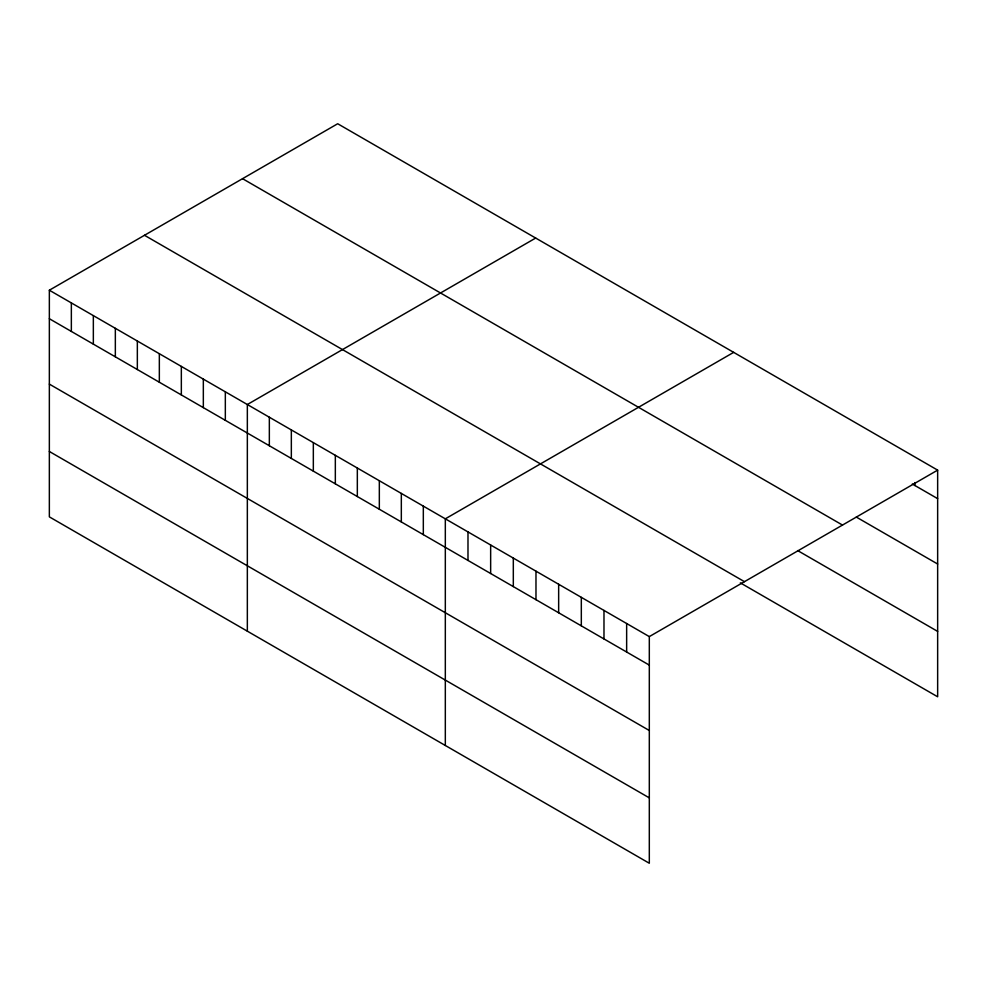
<?xml version="1.0" encoding="UTF-8"?>
<svg xmlns="http://www.w3.org/2000/svg" width="987" height="987" viewBox="0 0 987 987"><rect width="100%" height="100%" fill="white"/><g stroke="black" fill="none" stroke-linecap="round" stroke-linejoin="round"><path stroke-width="1.48" d="M49.35 290.215L649.31 636.603L649.31 863.255L49.35 516.867L49.35 290.215L337.69 123.745L937.65 470.133L937.65 696.785L740.324 582.861M535.682 238.052L247.342 404.522L247.342 631.174M733.662 352.359L445.322 518.829L445.322 745.481M649.31 636.603L937.65 470.133M912.321 484.012L937.65 498.645M856.321 517.077L937.65 564.021M242.543 178.684L842.503 525.072M797.656 550.573L937.65 631.396M144.497 235.288L744.457 581.664M49.35 318.727L649.31 665.115M49.35 384.116L649.31 730.503M49.35 451.478L649.31 797.866M914.986 482.557L914.986 485.555M626.646 623.513L626.646 652.025M603.982 610.435L603.982 638.947M581.318 597.345L581.318 625.857M558.654 584.255L558.654 612.767M535.978 571.177L535.978 599.689M513.314 558.087L513.314 586.599M490.65 545.009L490.65 573.509M467.986 531.919L467.986 560.431M423.324 506.134L423.324 534.646M401.327 493.426L401.327 521.938M379.329 480.731L379.329 509.243M357.331 468.035L357.331 496.535M335.333 455.328L335.333 483.84M313.335 442.632L313.335 471.132M291.338 429.925L291.338 458.437M269.34 417.23L269.34 445.742M225.332 391.827L225.332 420.339M203.334 379.119L203.334 407.631M181.337 366.424L181.337 394.936M159.339 353.728L159.339 382.228M137.341 341.021L137.341 369.533M115.343 328.326L115.343 356.825M93.346 315.618L93.346 344.13M71.348 302.923L71.348 331.435"/></g></svg>
